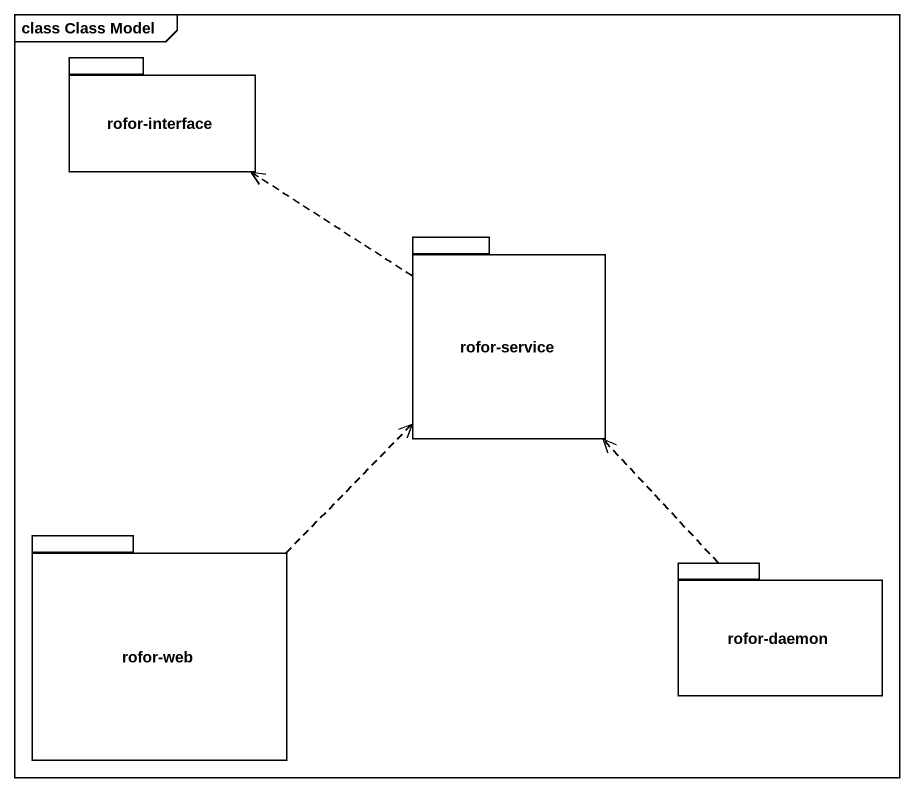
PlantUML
@startuml
mainframe class Class Model
package "rofor-interface" as rofor_interface {
}
package "rofor-service" as rofor_service {
}
package "rofor-web" as rofor_web {
}
package "rofor-daemon" as rofor_daemon {
}
rofor_service .up.> rofor_interface
rofor_web .up.> rofor_service
rofor_daemon .up.> rofor_service
@enduml
